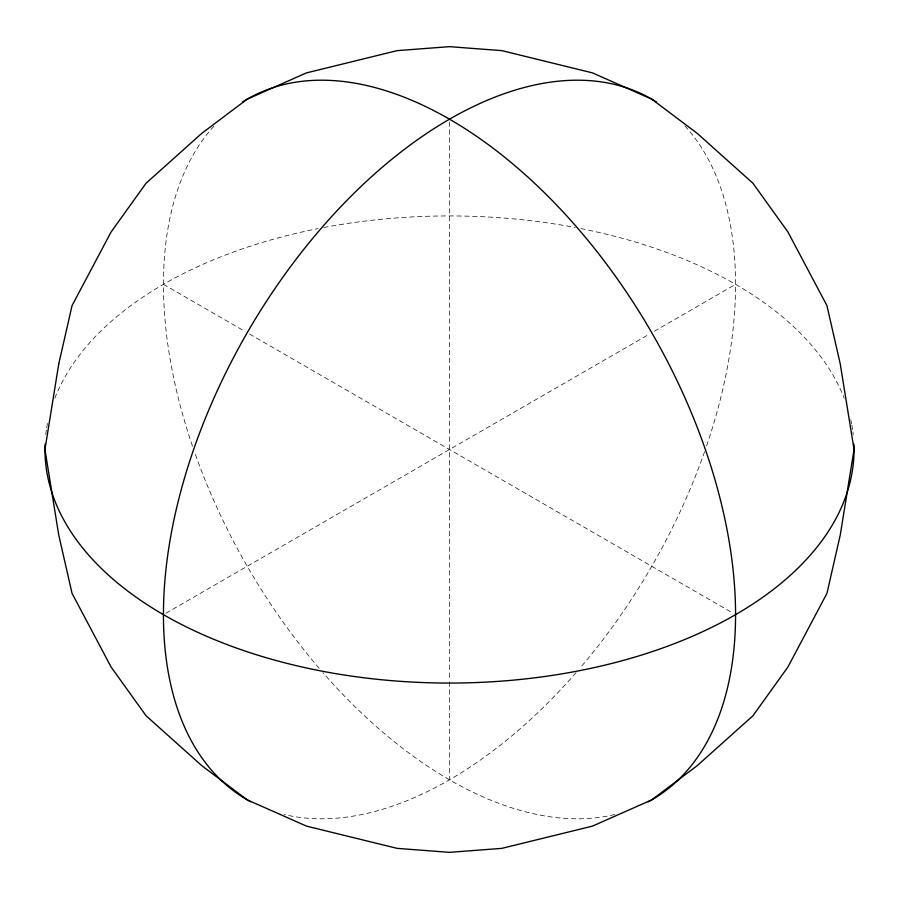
<?xml version="1.0" encoding="UTF-8"?>
<svg xmlns="http://www.w3.org/2000/svg" width="899" height="899" viewBox="0 0 899 899"><rect width="100%" height="100%" fill="white"/><g stroke="black" fill="none" stroke-linecap="round" stroke-linejoin="round"><path stroke-width="0.67" stroke-dasharray="4.5 3.37" d="M165.865 613.253L649.505 334.035M654.348 331.237L735.562 284.342M163.438 284.342L244.652 331.237M249.495 334.035L733.135 613.253M449.5 121.983L449.5 680.442M449.5 681.835L449.5 779.815M614.894 814.494A404.55 233.571 60 0 1 322.91 672.621M319.19 668.317A404.55 233.571 60 0 1 194.375 451.601M192.521 446.23A404.55 233.571 60 0 1 214.187 125.826M684.813 125.826A404.55 233.571 -60 0 1 706.479 446.23M704.625 451.601A404.55 233.571 -60 0 1 579.81 668.317M576.09 672.621A404.55 233.571 -60 0 1 284.106 814.494M45.77 434.633A404.55 233.56 0 0 1 46.478 429.194M46.692 427.834A404.55 233.56 0 0 1 47.681 422.406M54.817 398.223A404.55 233.56 0 0 1 318.179 228.582M323.764 227.503A404.55 233.56 0 0 1 575.236 227.503M580.821 228.582A404.55 233.56 0 0 1 844.183 398.223M850.746 419.687A404.55 233.56 0 0 1 851.589 423.766M851.836 425.115A404.55 233.56 0 0 1 852.713 430.554M852.904 431.913A404.55 233.56 0 0 1 853.23 434.633"/><path stroke-width="1.35" d="M242.618 101.935A404.55 233.571 60 0 1 651.191 331.697A404.55 233.571 60 0 1 648.246 801.818M853.938 444.117A404.55 233.56 0 0 1 449.5 683.06A404.55 233.56 0 0 1 45.062 444.117M250.754 801.818A404.55 233.571 -60 0 1 247.809 331.697A404.55 233.571 -60 0 1 656.382 101.935M58.738 364.005L44.95 449.5L58.738 534.995L72.055 593.385L111.083 667.013L146.088 715.795L201.769 765.645L247.225 799.852L306.469 826.102L397.144 848.364L449.5 852.342L501.856 848.364L592.531 826.102L651.775 799.852L697.231 765.645L752.913 715.795L787.917 667.013L826.945 593.385L840.262 534.995L854.05 449.5L840.262 364.005L826.945 305.615L787.917 231.987L752.913 183.205L697.231 133.355L651.775 99.148L592.531 72.898L501.856 50.636L449.5 46.658L397.144 50.636L306.469 72.898L247.225 99.148L201.769 133.355L146.088 183.205L111.083 231.987L72.055 305.615L58.738 364.005"/></g></svg>
